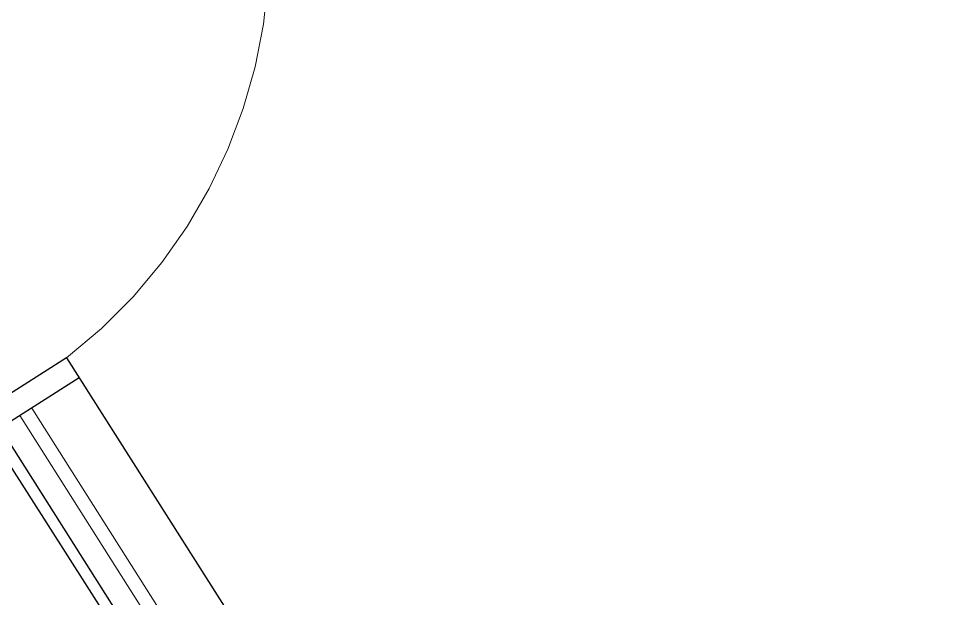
# Model space of a CAD drawing. Header units: metres. Extents: x -71 to 881, y -503 to 661.
# Drawn here: x 185.981 to 187.942, y 524.785 to 526.02 of the extents above; entities that cross this region are included whole.
import ezdxf

# ---------------------------------------------------------------- set-up
doc = ezdxf.new("R2010")
doc.units = ezdxf.units.M
doc.linetypes.add('ACAD_ISO02W100', pattern=[15, 12, -3])
for name, color, linetype, lineweight in [('02. Paredes', 6, 'Continuous', 30), ('03. Esquadria janelas', 2, 'Continuous', 15), ('08. Projeção', 1, 'ACAD_ISO02W100', 5)]:
    doc.layers.add(name, color=color, linetype=linetype, lineweight=lineweight)

msp = doc.modelspace()

# ---------------------------------------------------------------- linework, layer by layer
msp.add_lwpolyline([(179.1019, 535.8252), (189.848, 542.6498), (203.0789, 521.816), (192.375, 515.0183), (179.1019, 535.8252)])
at = {"layer": '02. Paredes'}
for p, q in [((186.0838, 525.2976), (185.915, 525.1904)), ((186.0838, 525.2976), (187.8797, 522.4696)), ((186.1106, 525.2554), (185.9418, 525.1481)), ((185.915, 525.1904), (192.375, 515.0183))]:
    msp.add_line(p, q, dxfattribs=at)
at = {"layer": '03. Esquadria janelas'}
for p, q in [((186.0093, 525.191), (187.7784, 522.4053)), ((185.984, 525.1749), (186.8686, 523.7821))]:
    msp.add_line(p, q, dxfattribs=at)
at = {"layer": '08. Projeção'}
msp.add_arc((185.4078, 526.1755), 1.1081, 307.5961, 25.4956, dxfattribs=at)

doc.saveas('drawing.dxf')
